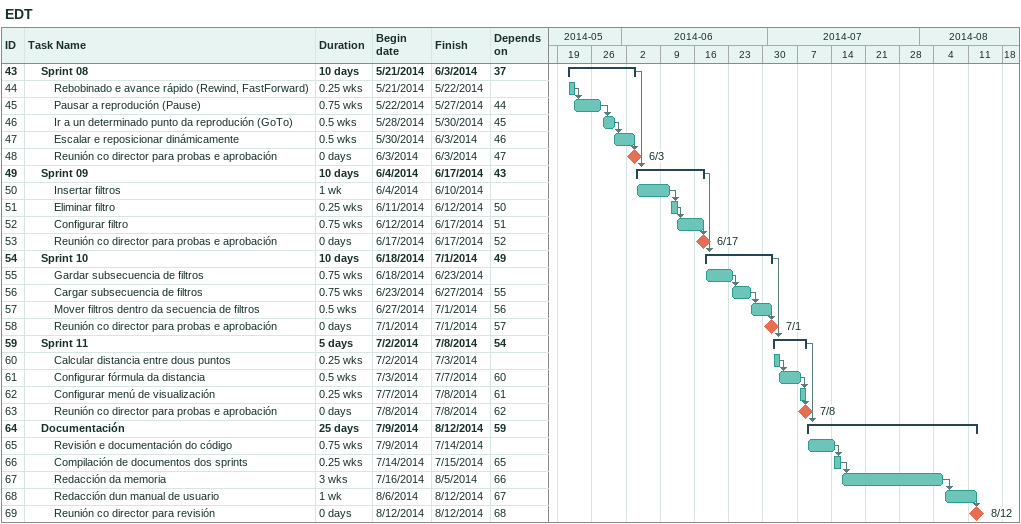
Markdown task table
EDT

| ID | Level | Task | Duration | Start | Finish | Predecessors |
|---|---|---|---|---|---|---|
| 43 | 2 | **Sprint 08** | 10d | 2014-05-21 | 2014-06-03 | 37 |
| 44 | 3 | Rebobinado e avance rápido (Rewind, FastForward) | 0.25w | 2014-05-21 | 2014-05-22 |  |
| 45 | 3 | Pausar a reprodución (Pause) | 0.75w | 2014-05-22 | 2014-05-27 | 44 |
| 46 | 3 | Ir a un determinado punto da reprodución (GoTo) | 0.5w | 2014-05-28 | 2014-05-30 | 45 |
| 47 | 3 | Escalar e reposicionar dinámicamente | 0.5w | 2014-05-30 | 2014-06-03 | 46 |
| 48 | 3 | Reunión co director para probas e aprobación | 0d | 2014-06-03 | 2014-06-03 | 47 |
| 49 | 2 | **Sprint 09** | 10d | 2014-06-04 | 2014-06-17 | 43 |
| 50 | 3 | Insertar filtros | 1w | 2014-06-04 | 2014-06-10 |  |
| 51 | 3 | Eliminar filtro | 0.25w | 2014-06-11 | 2014-06-12 | 50 |
| 52 | 3 | Configurar filtro | 0.75w | 2014-06-12 | 2014-06-17 | 51 |
| 53 | 3 | Reunión co director para probas e aprobación | 0d | 2014-06-17 | 2014-06-17 | 52 |
| 54 | 2 | **Sprint 10** | 10d | 2014-06-18 | 2014-07-01 | 49 |
| 55 | 3 | Gardar subsecuencia de filtros | 0.75w | 2014-06-18 | 2014-06-23 |  |
| 56 | 3 | Cargar subsecuencia de filtros | 0.75w | 2014-06-23 | 2014-06-27 | 55 |
| 57 | 3 | Mover filtros dentro da secuencia de filtros | 0.5w | 2014-06-27 | 2014-07-01 | 56 |
| 58 | 3 | Reunión co director para probas e aprobación | 0d | 2014-07-01 | 2014-07-01 | 57 |
| 59 | 2 | **Sprint 11** | 5d | 2014-07-02 | 2014-07-08 | 54 |
| 60 | 3 | Calcular distancia entre dous puntos | 0.25w | 2014-07-02 | 2014-07-03 |  |
| 61 | 3 | Configurar fórmula da distancia | 0.5w | 2014-07-03 | 2014-07-07 | 60 |
| 62 | 3 | Configurar menú de visualización | 0.25w | 2014-07-07 | 2014-07-08 | 61 |
| 63 | 3 | Reunión co director para probas e aprobación | 0d | 2014-07-08 | 2014-07-08 | 62 |
| 64 | 2 | **Documentación** | 25d | 2014-07-09 | 2014-08-12 | 59 |
| 65 | 3 | Revisión e documentación do código | 0.75w | 2014-07-09 | 2014-07-14 |  |
| 66 | 3 | Compilación de documentos dos sprints | 0.25w | 2014-07-14 | 2014-07-15 | 65 |
| 67 | 3 | Redacción da memoria | 3w | 2014-07-16 | 2014-08-05 | 66 |
| 68 | 3 | Redacción dun manual de usuario | 1w | 2014-08-06 | 2014-08-12 | 67 |
| 69 | 3 | Reunión co director para revisión | 0d | 2014-08-12 | 2014-08-12 | 68 |
